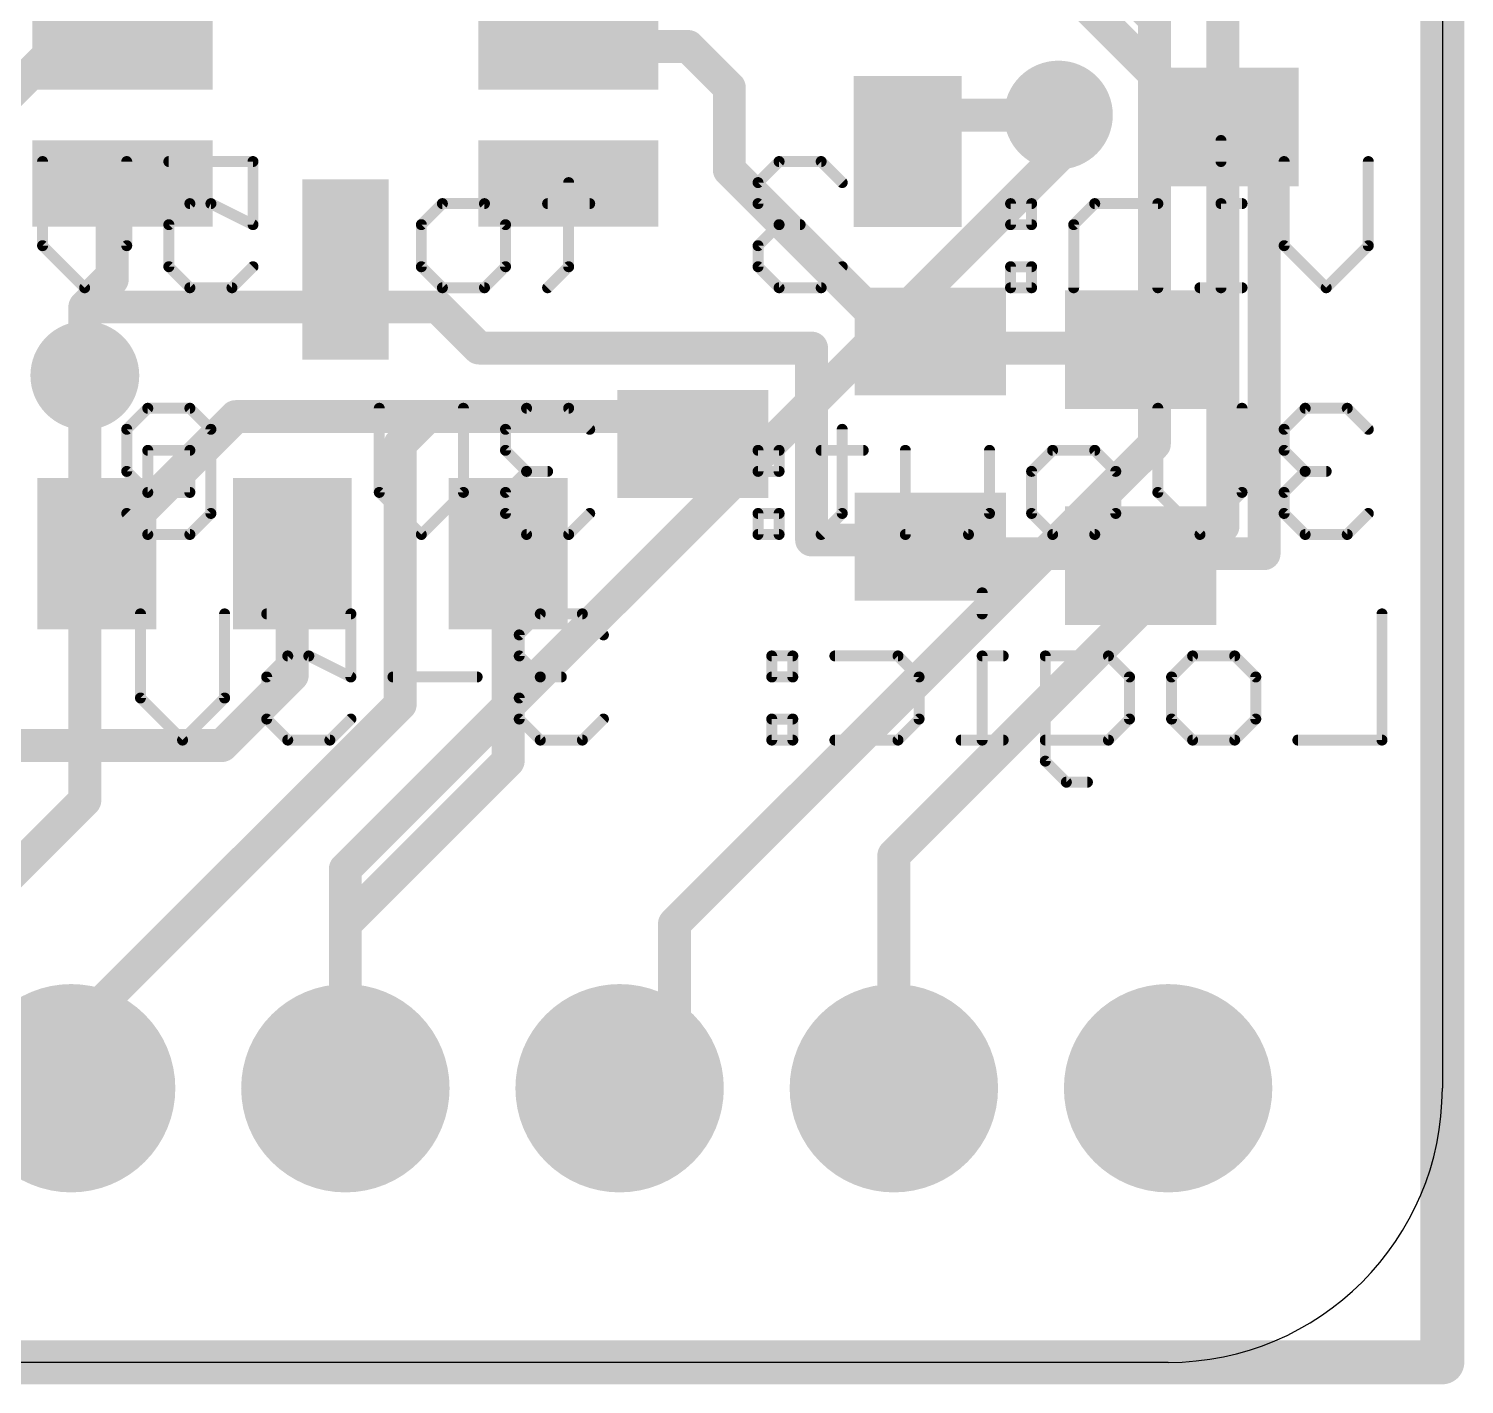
# Model space of a CAD drawing. Extents: x -0.2 to 20.5, y -0.2 to 20.5.
# Drawn here: x 7.23 to 20.52, y -0.2 to 12.36 of the extents above; entities that cross this region are included whole.
import ezdxf

# ---------------------------------------------------------------- set-up
doc = ezdxf.new("R2010")
doc.units = 0
for name, color, linetype in [('1', 12, 'CONTINUOUS'), ('16', 132, 'CONTINUOUS'), ('17', 110, 'CONTINUOUS'), ('18', 110, 'CONTINUOUS'), ('20', 53, 'CONTINUOUS'), ('22', 6, 'CONTINUOUS')]:
    doc.layers.add(name, color=color, linetype=linetype)

# ---------------------------------------------------------------- blocks, each defined once
blk = doc.blocks.new('ROUNDP')
at = {"const_width": 0.5}
blk.add_lwpolyline([(0, -0.25, 1), (0, 0.25, 1), (0, -0.25)], format="xyb", dxfattribs=at)
blk = doc.blocks.new('RECT')
blk.add_solid([(-0.5, -0.5), (0.5, -0.5), (-0.5, 0.5), (0.5, 0.5)])
blk = doc.blocks.new('ROUNDV')
at = {"const_width": 0.5}
blk.add_lwpolyline([(0, -0.25, 1), (0, 0.25, 1), (0, -0.25)], format="xyb", dxfattribs=at)

msp = doc.modelspace()

# ---------------------------------------------------------------- linework, layer by layer
at = {"layer": '1', "const_width": 0.3048}
for points in [[(18.034, 11.557), (16.317, 13.274)], [(6.858, 11.557), (7.493, 12.192)], [(7.493, 12.192), (8.095, 12.192)], [(8.095, 12.192), (8.382, 12.192)], [(12.225, 12.192), (13.335, 12.192)], [(13.335, 12.192), (13.716, 11.811)], [(13.716, 11.811), (13.716, 11.049)], [(16.764, 11.557), (15.283, 11.557)], [(15.283, 11.557), (15.283, 11.092)], [(18.288, 11.557), (18.034, 11.557)], [(18.288, 11.446), (18.288, 11.557)], [(18.288, 11.43), (18.288, 11.446)], [(18.669, 11.43), (18.288, 11.43)], [(18.669, 7.493), (18.669, 11.43)], [(15.283, 11.092), (15.367, 11.176)], [(15.367, 11.176), (15.367, 11.219)], [(13.716, 11.049), (15.367, 9.398)], [(8.001, 10.922), (8.095, 10.922)], [(8.001, 10.033), (8.001, 10.922)], [(10.16, 10.127), (10.16, 10.16)], [(10.16, 9.906), (10.16, 10.127)], [(10.16, 10.127), (10.16, 9.779)], [(7.747, 9.779), (8.001, 10.033)], [(10.033, 9.779), (10.16, 9.906)], [(7.747, 9.779), (10.033, 9.779)], [(7.747, 9.144), (7.747, 9.779)], [(10.16, 9.779), (11.016, 9.779)], [(11.016, 9.779), (11.397, 9.398)], [(15.494, 9.398), (15.451, 9.441)], [(15.517, 9.398), (15.578, 9.459)], [(15.578, 9.459), (15.621, 9.416)], [(11.397, 9.398), (14.478, 9.398)], [(14.478, 9.398), (14.478, 7.62)], [(15.367, 9.398), (15.517, 9.398)], [(15.494, 9.398), (15.621, 9.271)], [(15.621, 9.398), (15.494, 9.398)], [(15.621, 9.416), (15.621, 9.398)], [(15.621, 9.271), (15.748, 9.398)], [(15.748, 9.398), (17.526, 9.398)], [(17.526, 9.398), (17.526, 9.382)], [(9.144, 8.763), (7.858, 7.477)], [(10.922, 8.763), (9.144, 8.763)], [(10.668, 8.509), (10.922, 8.763)], [(10.922, 8.763), (12.954, 8.763)], [(12.954, 8.763), (12.997, 8.763)], [(12.954, 8.763), (13.124, 8.763)], [(13.124, 8.763), (13.378, 8.509)], [(10.668, 6.096), (10.668, 8.509)], [(14.478, 7.62), (15.578, 7.62)], [(15.578, 7.62), (15.621, 7.62)], [(15.578, 7.62), (15.578, 7.559)], [(7.858, 7.477), (7.858, 7.493)], [(9.668, 6.366), (9.668, 7.493)], [(11.668, 5.572), (11.668, 7.493)], [(15.578, 7.559), (15.578, 7.493)], [(15.621, 7.493), (15.578, 7.45)], [(15.578, 7.493), (15.621, 7.493)], [(15.621, 7.493), (15.621, 7.475)], [(15.621, 7.493), (17.526, 7.493)], [(17.526, 7.493), (17.526, 7.382)], [(17.526, 7.493), (17.78, 7.493)], [(17.78, 7.493), (17.796, 7.509)], [(17.78, 7.493), (17.891, 7.493)], [(17.78, 7.493), (18.669, 7.493)], [(9.017, 5.715), (9.668, 6.366)], [(7.62, 3.048), (10.668, 6.096)], [(5.842, 5.715), (9.017, 5.715)], [(10.16, 4.064), (11.668, 5.572)], [(10.16, 2.54), (10.16, 4.064)], [(7.62, 2.54), (7.62, 3.048)], [(7.62, 2.413), (7.62, 2.54)]]:
    msp.add_lwpolyline(points, dxfattribs=at)
at = {"layer": '1', "const_width": 0.1524}
for points in [[(7.493, 12.2682, 1), (7.493, 12.1158)], [(7.5469, 12.1381, 1), (7.4391, 12.2459)], [(8.095, 12.2682, 1), (8.095, 12.1158)], [(8.095, 12.1158, 1), (8.095, 12.2682)], [(8.382, 12.1158, 1), (8.382, 12.2682)], [(12.225, 12.2682, 1), (12.225, 12.1158)], [(13.3889, 12.2459, 1), (13.2811, 12.1381)], [(13.335, 12.1158, 1), (13.335, 12.2682)], [(13.7922, 11.811, 1), (13.6398, 11.811)], [(13.6621, 11.7571, 1), (13.7699, 11.8649)], [(15.283, 11.6332, 1), (15.283, 11.4808)], [(15.3592, 11.557, 1), (15.2068, 11.557)], [(16.764, 11.4808, 1), (16.764, 11.6332)], [(18.034, 11.6332, 1), (18.034, 11.4808)], [(18.3642, 11.557, 1), (18.2118, 11.557)], [(18.288, 11.4808, 1), (18.288, 11.6332)], [(17.9801, 11.5031, 1), (18.0879, 11.6109)], [(18.3642, 11.446, 1), (18.2118, 11.446)], [(18.288, 11.5062, 1), (18.288, 11.3538)], [(18.7452, 11.43, 1), (18.5928, 11.43)], [(18.669, 11.3538, 1), (18.669, 11.5062)], [(18.2118, 11.446, 1), (18.3642, 11.446)], [(18.2118, 11.43, 1), (18.3642, 11.43)], [(15.4432, 11.219, 1), (15.2908, 11.219)], [(15.4209, 11.1221, 1), (15.3131, 11.2299)], [(13.7699, 11.1029, 1), (13.6621, 10.9951)], [(15.2291, 11.1459, 1), (15.3369, 11.0381)], [(15.2908, 11.176, 1), (15.4432, 11.176)], [(8.001, 10.9982, 1), (8.001, 10.8458)], [(8.0772, 10.922, 1), (7.9248, 10.922)], [(8.095, 10.8458, 1), (8.095, 10.9982)], [(13.6398, 11.049, 1), (13.7922, 11.049)], [(15.2068, 11.092, 1), (15.3592, 11.092)], [(10.2362, 10.16, 1), (10.0838, 10.16)], [(10.2362, 10.127, 1), (10.0838, 10.127)], [(10.2362, 10.127, 1), (10.0838, 10.127)], [(7.9248, 10.033, 1), (8.0772, 10.033)], [(8.0549, 9.9791, 1), (7.9471, 10.0869)], [(10.0838, 10.127, 1), (10.2362, 10.127)], [(10.0838, 9.906, 1), (10.2362, 9.906)], [(10.2139, 9.8521, 1), (10.1061, 9.9599)], [(7.747, 9.8552, 1), (7.747, 9.7028)], [(7.8232, 9.779, 1), (7.6708, 9.779)], [(7.6931, 9.8329, 1), (7.8009, 9.7251)], [(9.9791, 9.8329, 1), (10.0869, 9.7251)], [(10.033, 9.7028, 1), (10.033, 9.8552)], [(10.16, 9.8552, 1), (10.16, 9.7028)], [(10.0838, 9.779, 1), (10.2362, 9.779)], [(11.0699, 9.8329, 1), (10.9621, 9.7251)], [(11.016, 9.7028, 1), (11.016, 9.8552)], [(15.5049, 9.4949, 1), (15.3971, 9.3871)], [(15.6319, 9.5129, 1), (15.5241, 9.4051)], [(15.6319, 9.4051, 1), (15.5241, 9.5129)], [(11.397, 9.4742, 1), (11.397, 9.3218)], [(11.3431, 9.3441, 1), (11.4509, 9.4519)], [(14.5542, 9.398, 1), (14.4018, 9.398)], [(14.478, 9.3218, 1), (14.478, 9.4742)], [(15.367, 9.4742, 1), (15.367, 9.3218)], [(15.3131, 9.3441, 1), (15.4209, 9.4519)], [(15.5479, 9.4519, 1), (15.4401, 9.3441)], [(15.494, 9.4742, 1), (15.494, 9.3218)], [(15.4401, 9.3441, 1), (15.5479, 9.4519)], [(15.4631, 9.4519, 1), (15.5709, 9.3441)], [(15.517, 9.3218, 1), (15.517, 9.4742)], [(15.6972, 9.416, 1), (15.5448, 9.416)], [(15.5448, 9.398, 1), (15.6972, 9.398)], [(15.5671, 9.3621, 1), (15.6749, 9.4699)], [(15.621, 9.3218, 1), (15.621, 9.4742)], [(15.748, 9.4742, 1), (15.748, 9.3218)], [(15.8019, 9.3441, 1), (15.6941, 9.4519)], [(17.6022, 9.398, 1), (17.4498, 9.398)], [(17.4498, 9.382, 1), (17.6022, 9.382)], [(17.526, 9.3218, 1), (17.526, 9.4742)], [(15.5671, 9.3249, 1), (15.6749, 9.2171)], [(15.5671, 9.2171, 1), (15.6749, 9.3249)], [(7.6708, 9.144, 1), (7.8232, 9.144)], [(9.144, 8.8392, 1), (9.144, 8.6868)], [(9.1979, 8.7091, 1), (9.0901, 8.8169)], [(10.922, 8.8392, 1), (10.922, 8.6868)], [(10.9759, 8.7091, 1), (10.8681, 8.8169)], [(10.922, 8.6868, 1), (10.922, 8.8392)], [(12.954, 8.8392, 1), (12.954, 8.6868)], [(12.954, 8.8392, 1), (12.954, 8.6868)], [(12.954, 8.6868, 1), (12.954, 8.8392)], [(12.997, 8.6868, 1), (12.997, 8.8392)], [(13.1779, 8.8169, 1), (13.0701, 8.7091)], [(13.124, 8.6868, 1), (13.124, 8.8392)], [(10.7442, 8.509, 1), (10.5918, 8.509)], [(10.6141, 8.5629, 1), (10.7219, 8.4551)], [(13.3241, 8.4551, 1), (13.4319, 8.5629)], [(14.478, 7.6962, 1), (14.478, 7.5438)], [(15.578, 7.6962, 1), (15.578, 7.5438)], [(15.6542, 7.62, 1), (15.5018, 7.62)], [(15.578, 7.5438, 1), (15.578, 7.6962)], [(15.621, 7.5438, 1), (15.621, 7.6962)], [(7.9342, 7.493, 1), (7.7818, 7.493)], [(7.8041, 7.5309, 1), (7.9119, 7.4231)], [(9.7442, 7.493, 1), (9.5918, 7.493)], [(11.7442, 7.493, 1), (11.5918, 7.493)], [(14.4018, 7.62, 1), (14.5542, 7.62)], [(15.6542, 7.559, 1), (15.5018, 7.559)], [(15.578, 7.5692, 1), (15.578, 7.4168)], [(15.5018, 7.559, 1), (15.6542, 7.559)], [(15.5241, 7.5039, 1), (15.6319, 7.3961)], [(15.6972, 7.493, 1), (15.5448, 7.493)], [(15.621, 7.5692, 1), (15.621, 7.4168)], [(15.6749, 7.4391, 1), (15.5671, 7.5469)], [(15.621, 7.4168, 1), (15.621, 7.5692)], [(17.6022, 7.493, 1), (17.4498, 7.493)], [(17.526, 7.5692, 1), (17.526, 7.4168)], [(17.526, 7.4168, 1), (17.526, 7.5692)], [(17.78, 7.5692, 1), (17.78, 7.4168)], [(17.78, 7.5692, 1), (17.78, 7.4168)], [(17.7261, 7.5469, 1), (17.8339, 7.4391)], [(17.8499, 7.4551, 1), (17.7421, 7.5629)], [(17.78, 7.4168, 1), (17.78, 7.5692)], [(17.891, 7.4168, 1), (17.891, 7.5692)], [(18.669, 7.4168, 1), (18.669, 7.5692)], [(7.7818, 7.477, 1), (7.9342, 7.477)], [(15.5018, 7.493, 1), (15.6542, 7.493)], [(15.5448, 7.475, 1), (15.6972, 7.475)], [(17.4498, 7.382, 1), (17.6022, 7.382)], [(18.5928, 7.493, 1), (18.7452, 7.493)], [(9.7219, 6.3121, 1), (9.6141, 6.4199)], [(9.5918, 6.366, 1), (9.7442, 6.366)], [(10.5918, 6.096, 1), (10.7442, 6.096)], [(10.7219, 6.0421, 1), (10.6141, 6.1499)], [(9.017, 5.6388, 1), (9.017, 5.7912)], [(8.9631, 5.7689, 1), (9.0709, 5.6611)], [(11.7219, 5.5181, 1), (11.6141, 5.6259)], [(11.5918, 5.572, 1), (11.7442, 5.572)], [(10.2362, 4.064, 1), (10.0838, 4.064)], [(10.1061, 4.1179, 1), (10.2139, 4.0101)], [(7.6962, 3.048, 1), (7.5438, 3.048)], [(7.5661, 3.1019, 1), (7.6739, 2.9941)], [(7.6962, 2.54, 1), (7.5438, 2.54)], [(7.5438, 2.54, 1), (7.6962, 2.54)], [(10.0838, 2.54, 1), (10.2362, 2.54)], [(7.5438, 2.413, 1), (7.6962, 2.413)]]:
    msp.add_lwpolyline(points, format="xyb", dxfattribs=at)
at = {"layer": '16'}
for points, const_width in [([(20.32, 20.32), (20.32, 0)], 0.4064), ([(17.653, 12.446), (14.478, 15.621)], 0.3048), ([(18.288, 12.7), (18.288, 7.747)], 0.3048), ([(17.653, 8.509), (17.653, 12.446)], 0.3048), ([(16.764, 11.176), (16.764, 11.557)], 0.3048), ([(10.16, 4.572), (16.764, 11.176)], 0.3048), ([(7.747, 5.207), (7.747, 9.144)], 0.3048), ([(13.208, 4.064), (17.653, 8.509)], 0.3048), ([(18.288, 7.747), (15.24, 4.699)], 0.3048), ([(5.08, 2.54), (7.747, 5.207)], 0.3048), ([(15.24, 4.699), (15.24, 2.54)], 0.3048), ([(10.16, 2.54), (10.16, 4.572)], 0.3048), ([(13.208, 3.175), (13.208, 4.064)], 0.3048), ([(12.573, 2.54), (13.208, 3.175)], 0.3048), ([(12.573, 2.54), (12.7, 2.54)], 0.3048), ([(20.32, 0), (0, 0)], 0.4064)]:
    msp.add_lwpolyline(points, dxfattribs=dict(at, const_width=const_width))
for points, const_width in [([(17.5991, 12.3921, 1), (17.7069, 12.4999)], 0.1524), ([(16.8402, 11.557, 1), (16.6878, 11.557)], 0.1524), ([(16.8179, 11.1221, 1), (16.7101, 11.2299)], 0.1524), ([(16.6878, 11.176, 1), (16.8402, 11.176)], 0.1524), ([(7.8232, 9.144, 1), (7.6708, 9.144)], 0.1524), ([(17.7069, 8.4551, 1), (17.5991, 8.5629)], 0.1524), ([(17.5768, 8.509, 1), (17.7292, 8.509)], 0.1524), ([(18.3419, 7.6931, 1), (18.2341, 7.8009)], 0.1524), ([(18.2118, 7.747, 1), (18.3642, 7.747)], 0.1524), ([(7.8009, 5.1531, 1), (7.6931, 5.2609)], 0.1524), ([(7.6708, 5.207, 1), (7.8232, 5.207)], 0.1524), ([(15.3162, 4.699, 1), (15.1638, 4.699)], 0.1524), ([(15.1861, 4.7529, 1), (15.2939, 4.6451)], 0.1524), ([(10.2362, 4.572, 1), (10.0838, 4.572)], 0.1524), ([(10.1061, 4.6259, 1), (10.2139, 4.5181)], 0.1524), ([(13.2842, 4.064, 1), (13.1318, 4.064)], 0.1524), ([(13.1541, 4.1179, 1), (13.2619, 4.0101)], 0.1524), ([(13.2619, 3.1211, 1), (13.1541, 3.2289)], 0.1524), ([(13.1318, 3.175, 1), (13.2842, 3.175)], 0.1524), ([(12.573, 2.6162, 1), (12.573, 2.4638)], 0.1524), ([(12.5191, 2.5939, 1), (12.6269, 2.4861)], 0.1524), ([(12.7, 2.4638, 1), (12.7, 2.6162)], 0.1524), ([(10.0838, 2.54, 1), (10.2362, 2.54)], 0.1524), ([(15.1638, 2.54, 1), (15.3162, 2.54)], 0.1524), ([(20.32, -0.1016, 1), (20.32, 0.1016)], 0.2032), ([(20.2184, 0, 1), (20.4216, 0)], 0.2032)]:
    msp.add_lwpolyline(points, format="xyb", dxfattribs=dict(at, const_width=const_width))
at = {"layer": '20'}
for p, q in [((20.32, 17.78), (20.32, 2.54)), ((17.78, 0), (2.54, 0))]:
    msp.add_line(p, q, dxfattribs=at)
msp.add_arc((17.78, 2.54), 2.54, 270, 0, dxfattribs=at)
at = {"layer": '22', "const_width": 0.1016}
for points in [[(18.2699, 11.3211), (18.2699, 11.1262)], [(7.3555, 10.3466), (7.3555, 11.1262)], [(8.1351, 11.1262), (8.1351, 10.3466)], [(8.5249, 11.1262), (9.3045, 11.1262)], [(9.3045, 11.1262), (9.3045, 10.5415)], [(14.177, 11.1262), (13.9821, 10.9313)], [(14.5668, 11.1262), (14.177, 11.1262)], [(14.7617, 10.9313), (14.5668, 11.1262)], [(18.8546, 10.3466), (18.8546, 11.1262)], [(19.6342, 11.1262), (19.6342, 10.3466)], [(12.228, 10.9313), (12.228, 10.1517)], [(13.9821, 10.9313), (13.9821, 10.7364)], [(8.7198, 10.7364), (8.5249, 10.5415)], [(8.9147, 10.7364), (8.7198, 10.7364)], [(9.3045, 10.5415), (8.9147, 10.7364)], [(10.8637, 10.5415), (11.0586, 10.7364)], [(11.0586, 10.7364), (11.4484, 10.7364)], [(11.4484, 10.7364), (11.6433, 10.5415)], [(12.4229, 10.7364), (12.0331, 10.7364)], [(13.9821, 10.7364), (14.177, 10.5415)], [(16.5158, 10.7364), (16.3209, 10.7364)], [(16.3209, 10.7364), (16.3209, 10.5415)], [(16.5158, 10.5415), (16.5158, 10.7364)], [(17.1005, 10.7364), (16.9056, 10.5415)], [(17.6852, 10.7364), (17.1005, 10.7364)], [(17.6852, 9.9568), (17.6852, 10.7364)], [(18.4648, 10.7364), (18.2699, 10.7364)], [(18.2699, 10.7364), (18.2699, 9.9568)], [(8.5249, 10.5415), (8.5249, 10.1517)], [(10.8637, 10.1517), (10.8637, 10.5415)], [(11.6433, 10.5415), (11.6433, 10.1517)], [(14.177, 10.5415), (13.9821, 10.3466)], [(14.177, 10.5415), (14.3719, 10.5415)], [(16.3209, 10.5415), (16.5158, 10.5415)], [(16.9056, 10.5415), (16.9056, 9.9568)], [(7.7453, 9.9568), (7.3555, 10.3466)], [(8.1351, 10.3466), (7.7453, 9.9568)], [(13.9821, 10.3466), (13.9821, 10.1517)], [(19.2444, 9.9568), (18.8546, 10.3466)], [(19.6342, 10.3466), (19.2444, 9.9568)], [(8.5249, 10.1517), (8.7198, 9.9568)], [(9.1096, 9.9568), (9.3045, 10.1517)], [(11.0586, 9.9568), (10.8637, 10.1517)], [(11.6433, 10.1517), (11.4484, 9.9568)], [(12.228, 10.1517), (12.0331, 9.9568)], [(13.9821, 10.1517), (14.177, 9.9568)], [(14.5668, 9.9568), (14.7617, 10.1517)], [(16.5158, 10.1517), (16.3209, 10.1517)], [(16.3209, 10.1517), (16.3209, 9.9568)], [(16.5158, 9.9568), (16.5158, 10.1517)], [(8.7198, 9.9568), (9.1096, 9.9568)], [(11.4484, 9.9568), (11.0586, 9.9568)], [(14.177, 9.9568), (14.5668, 9.9568)], [(16.3209, 9.9568), (16.5158, 9.9568)], [(18.4648, 9.9568), (18.075, 9.9568)], [(8.33, 8.8402), (8.1351, 8.6453)], [(8.7198, 8.8402), (8.33, 8.8402)], [(8.9147, 8.6453), (8.7198, 8.8402)], [(10.4739, 8.0606), (10.4739, 8.8402)], [(11.2535, 8.8402), (11.2535, 8.0606)], [(11.8382, 8.8402), (11.6433, 8.6453)], [(12.228, 8.8402), (11.8382, 8.8402)], [(12.4229, 8.6453), (12.228, 8.8402)], [(17.6852, 8.0606), (17.6852, 8.8402)], [(18.4648, 8.8402), (18.4648, 8.0606)], [(19.0495, 8.8402), (18.8546, 8.6453)], [(19.4393, 8.8402), (19.0495, 8.8402)], [(19.6342, 8.6453), (19.4393, 8.8402)], [(8.1351, 8.6453), (8.1351, 8.2555)], [(8.9147, 7.8657), (8.9147, 8.6453)], [(11.6433, 8.6453), (11.6433, 8.4504)], [(14.7617, 8.6453), (14.7617, 7.8657)], [(18.8546, 8.6453), (18.8546, 8.4504)], [(8.7198, 8.4504), (8.33, 8.4504)], [(8.33, 8.4504), (8.33, 8.0606)], [(8.7198, 8.0606), (8.7198, 8.4504)], [(11.6433, 8.4504), (11.8382, 8.2555)], [(14.177, 8.4504), (13.9821, 8.4504)], [(13.9821, 8.4504), (13.9821, 8.2555)], [(14.177, 8.2555), (14.177, 8.4504)], [(14.9566, 8.4504), (14.5668, 8.4504)], [(15.3464, 7.6708), (15.3464, 8.4504)], [(16.126, 8.4504), (16.126, 7.8657)], [(16.5158, 8.2555), (16.7107, 8.4504)], [(16.7107, 8.4504), (17.1005, 8.4504)], [(17.1005, 8.4504), (17.2954, 8.2555)], [(18.8546, 8.4504), (19.0495, 8.2555)], [(8.1351, 8.2555), (8.33, 8.0606)], [(11.8382, 8.2555), (11.6433, 8.0606)], [(11.8382, 8.2555), (12.0331, 8.2555)], [(13.9821, 8.2555), (14.177, 8.2555)], [(16.5158, 7.8657), (16.5158, 8.2555)], [(17.2954, 8.2555), (17.2954, 7.8657)], [(19.0495, 8.2555), (18.8546, 8.0606)], [(19.0495, 8.2555), (19.2444, 8.2555)], [(8.33, 8.0606), (8.7198, 8.0606)], [(10.8637, 7.6708), (10.4739, 8.0606)], [(11.2535, 8.0606), (10.8637, 7.6708)], [(11.6433, 8.0606), (11.6433, 7.8657)], [(18.075, 7.6708), (17.6852, 8.0606)], [(18.4648, 8.0606), (18.075, 7.6708)], [(18.8546, 8.0606), (18.8546, 7.8657)], [(8.1351, 7.8657), (8.33, 7.6708)], [(8.7198, 7.6708), (8.9147, 7.8657)], [(11.6433, 7.8657), (11.8382, 7.6708)], [(12.228, 7.6708), (12.4229, 7.8657)], [(14.177, 7.8657), (13.9821, 7.8657)], [(13.9821, 7.8657), (13.9821, 7.6708)], [(14.177, 7.6708), (14.177, 7.8657)], [(14.7617, 7.8657), (14.5668, 7.6708)], [(16.126, 7.8657), (15.9311, 7.6708)], [(16.7107, 7.6708), (16.5158, 7.8657)], [(17.2954, 7.8657), (17.1005, 7.6708)], [(18.8546, 7.8657), (19.0495, 7.6708)], [(19.4393, 7.6708), (19.6342, 7.8657)], [(8.33, 7.6708), (8.7198, 7.6708)], [(11.8382, 7.6708), (12.228, 7.6708)], [(13.9821, 7.6708), (14.177, 7.6708)], [(15.9311, 7.6708), (15.3464, 7.6708)], [(17.1005, 7.6708), (16.7107, 7.6708)], [(19.0495, 7.6708), (19.4393, 7.6708)], [(16.0581, 7.1301), (16.0581, 6.9352)], [(8.2621, 6.1556), (8.2621, 6.9352)], [(9.0417, 6.9352), (9.0417, 6.1556)], [(9.4315, 6.9352), (10.2111, 6.9352)], [(10.2111, 6.9352), (10.2111, 6.3505)], [(11.9652, 6.9352), (11.7703, 6.7403)], [(12.355, 6.9352), (11.9652, 6.9352)], [(12.5499, 6.7403), (12.355, 6.9352)], [(19.7612, 6.9352), (19.7612, 5.7658)], [(11.7703, 6.7403), (11.7703, 6.5454)], [(9.6264, 6.5454), (9.4315, 6.3505)], [(9.8213, 6.5454), (9.6264, 6.5454)], [(10.2111, 6.3505), (9.8213, 6.5454)], [(11.7703, 6.5454), (11.9652, 6.3505)], [(14.304, 6.5454), (14.1091, 6.5454)], [(14.1091, 6.5454), (14.1091, 6.3505)], [(14.304, 6.3505), (14.304, 6.5454)], [(14.6938, 6.5454), (15.2785, 6.5454)], [(15.2785, 6.5454), (15.4734, 6.3505)], [(16.253, 6.5454), (16.0581, 6.5454)], [(16.0581, 6.5454), (16.0581, 5.7658)], [(16.6428, 5.5709), (16.6428, 6.5454)], [(16.6428, 6.5454), (17.2275, 6.5454)], [(17.2275, 6.5454), (17.4224, 6.3505)], [(17.8122, 6.3505), (18.0071, 6.5454)], [(18.0071, 6.5454), (18.3969, 6.5454)], [(18.3969, 6.5454), (18.5918, 6.3505)], [(9.4315, 6.3505), (9.4315, 5.9607)], [(11.3805, 6.3505), (10.6009, 6.3505)], [(11.9652, 6.3505), (11.7703, 6.1556)], [(11.9652, 6.3505), (12.1601, 6.3505)], [(14.1091, 6.3505), (14.304, 6.3505)], [(15.4734, 6.3505), (15.4734, 5.9607)], [(17.4224, 6.3505), (17.4224, 5.9607)], [(17.8122, 5.9607), (17.8122, 6.3505)], [(18.5918, 6.3505), (18.5918, 5.9607)], [(8.6519, 5.7658), (8.2621, 6.1556)], [(9.0417, 6.1556), (8.6519, 5.7658)], [(11.7703, 6.1556), (11.7703, 5.9607)], [(9.4315, 5.9607), (9.6264, 5.7658)], [(10.0162, 5.7658), (10.2111, 5.9607)], [(11.7703, 5.9607), (11.9652, 5.7658)], [(12.355, 5.7658), (12.5499, 5.9607)], [(14.304, 5.9607), (14.1091, 5.9607)], [(14.1091, 5.9607), (14.1091, 5.7658)], [(14.304, 5.7658), (14.304, 5.9607)], [(15.4734, 5.9607), (15.2785, 5.7658)], [(17.4224, 5.9607), (17.2275, 5.7658)], [(18.0071, 5.7658), (17.8122, 5.9607)], [(18.5918, 5.9607), (18.3969, 5.7658)], [(9.6264, 5.7658), (10.0162, 5.7658)], [(11.9652, 5.7658), (12.355, 5.7658)], [(14.1091, 5.7658), (14.304, 5.7658)], [(15.2785, 5.7658), (14.6938, 5.7658)], [(16.253, 5.7658), (15.8632, 5.7658)], [(17.2275, 5.7658), (16.6428, 5.7658)], [(18.3969, 5.7658), (18.0071, 5.7658)], [(19.7612, 5.7658), (18.9816, 5.7658)], [(16.8377, 5.376), (16.6428, 5.5709)], [(17.0326, 5.376), (16.8377, 5.376)]]:
    msp.add_lwpolyline(points, dxfattribs=at)
at = {"layer": '22', "const_width": 0.0508}
for points in [[(18.2953, 11.3211, 1), (18.2445, 11.3211)], [(7.3809, 11.1262, 1), (7.3301, 11.1262)], [(8.1605, 11.1262, 1), (8.1097, 11.1262)], [(8.5249, 11.1516, 1), (8.5249, 11.1008)], [(9.3299, 11.1262, 1), (9.2791, 11.1262)], [(9.3045, 11.1008, 1), (9.3045, 11.1516)], [(14.177, 11.1516, 1), (14.177, 11.1008)], [(14.195, 11.1082, 1), (14.1591, 11.1442)], [(14.5848, 11.1442, 1), (14.5489, 11.1082)], [(14.5668, 11.1008, 1), (14.5668, 11.1516)], [(18.88, 11.1262, 1), (18.8292, 11.1262)], [(19.6596, 11.1262, 1), (19.6088, 11.1262)], [(18.2445, 11.1262, 1), (18.2953, 11.1262)], [(12.2534, 10.9313, 1), (12.2026, 10.9313)], [(14.0075, 10.9313, 1), (13.9567, 10.9313)], [(13.9642, 10.9493, 1), (14.0001, 10.9133)], [(14.7438, 10.9133, 1), (14.7797, 10.9493)], [(8.7198, 10.7618, 1), (8.7198, 10.711)], [(8.7378, 10.7184, 1), (8.7019, 10.7544)], [(8.9261, 10.7591, 1), (8.9034, 10.7137)], [(8.9147, 10.711, 1), (8.9147, 10.7618)], [(11.0586, 10.7618, 1), (11.0586, 10.711)], [(11.0766, 10.7184, 1), (11.0407, 10.7544)], [(11.4664, 10.7544, 1), (11.4305, 10.7184)], [(11.4484, 10.711, 1), (11.4484, 10.7618)], [(12.0331, 10.7618, 1), (12.0331, 10.711)], [(12.4229, 10.711, 1), (12.4229, 10.7618)], [(14.0001, 10.7544, 1), (13.9642, 10.7184)], [(16.3209, 10.7618, 1), (16.3209, 10.711)], [(16.3463, 10.7364, 1), (16.2955, 10.7364)], [(16.5412, 10.7364, 1), (16.4904, 10.7364)], [(16.5158, 10.711, 1), (16.5158, 10.7618)], [(17.1005, 10.7618, 1), (17.1005, 10.711)], [(17.1185, 10.7184, 1), (17.0825, 10.7544)], [(17.7106, 10.7364, 1), (17.6598, 10.7364)], [(17.6852, 10.711, 1), (17.6852, 10.7618)], [(18.2699, 10.7618, 1), (18.2699, 10.711)], [(18.2953, 10.7364, 1), (18.2445, 10.7364)], [(18.4648, 10.711, 1), (18.4648, 10.7618)], [(13.9567, 10.7364, 1), (14.0075, 10.7364)], [(8.5503, 10.5415, 1), (8.4995, 10.5415)], [(8.507, 10.5595, 1), (8.5429, 10.5235)], [(9.2791, 10.5415, 1), (9.3299, 10.5415)], [(9.2932, 10.5188, 1), (9.3159, 10.5642)], [(10.8891, 10.5415, 1), (10.8383, 10.5415)], [(10.8458, 10.5595, 1), (10.8817, 10.5235)], [(11.6687, 10.5415, 1), (11.6179, 10.5415)], [(11.6254, 10.5235, 1), (11.6613, 10.5595)], [(14.177, 10.5669, 1), (14.177, 10.5161)], [(14.195, 10.5235, 1), (14.1591, 10.5595)], [(14.1591, 10.5235, 1), (14.195, 10.5595)], [(14.3719, 10.5161, 1), (14.3719, 10.5669)], [(16.3209, 10.5669, 1), (16.3209, 10.5161)], [(16.2955, 10.5415, 1), (16.3463, 10.5415)], [(16.4904, 10.5415, 1), (16.5412, 10.5415)], [(16.5158, 10.5161, 1), (16.5158, 10.5669)], [(16.8876, 10.5595, 1), (16.9236, 10.5235)], [(16.931, 10.5415, 1), (16.8802, 10.5415)], [(7.3735, 10.3646, 1), (7.3376, 10.3286)], [(7.3301, 10.3466, 1), (7.3809, 10.3466)], [(8.1097, 10.3466, 1), (8.1605, 10.3466)], [(8.1531, 10.3286, 1), (8.1172, 10.3646)], [(14.0075, 10.3466, 1), (13.9567, 10.3466)], [(13.9642, 10.3646, 1), (14.0001, 10.3286)], [(18.8726, 10.3646, 1), (18.8366, 10.3286)], [(18.8292, 10.3466, 1), (18.88, 10.3466)], [(19.6088, 10.3466, 1), (19.6596, 10.3466)], [(19.6522, 10.3286, 1), (19.6162, 10.3646)], [(8.5429, 10.1697, 1), (8.507, 10.1337)], [(8.4995, 10.1517, 1), (8.5503, 10.1517)], [(9.3225, 10.1337, 1), (9.2866, 10.1697)], [(10.8817, 10.1697, 1), (10.8458, 10.1337)], [(10.8383, 10.1517, 1), (10.8891, 10.1517)], [(11.6179, 10.1517, 1), (11.6687, 10.1517)], [(11.6613, 10.1337, 1), (11.6254, 10.1697)], [(12.2026, 10.1517, 1), (12.2534, 10.1517)], [(12.246, 10.1337, 1), (12.2101, 10.1697)], [(14.0001, 10.1697, 1), (13.9642, 10.1337)], [(13.9567, 10.1517, 1), (14.0075, 10.1517)], [(14.7797, 10.1337, 1), (14.7438, 10.1697)], [(16.3209, 10.1771, 1), (16.3209, 10.1263)], [(16.3463, 10.1517, 1), (16.2955, 10.1517)], [(16.5412, 10.1517, 1), (16.4904, 10.1517)], [(16.5158, 10.1263, 1), (16.5158, 10.1771)], [(7.7274, 9.9748, 1), (7.7633, 9.9388)], [(7.7274, 9.9388, 1), (7.7633, 9.9748)], [(8.7198, 9.9822, 1), (8.7198, 9.9314)], [(8.7019, 9.9388, 1), (8.7378, 9.9748)], [(9.0917, 9.9748, 1), (9.1276, 9.9388)], [(9.1096, 9.9314, 1), (9.1096, 9.9822)], [(11.0586, 9.9822, 1), (11.0586, 9.9314)], [(11.0407, 9.9388, 1), (11.0766, 9.9748)], [(11.4305, 9.9748, 1), (11.4664, 9.9388)], [(11.4484, 9.9314, 1), (11.4484, 9.9822)], [(12.0152, 9.9748, 1), (12.0511, 9.9388)], [(14.177, 9.9822, 1), (14.177, 9.9314)], [(14.1591, 9.9388, 1), (14.195, 9.9748)], [(14.5489, 9.9748, 1), (14.5848, 9.9388)], [(14.5668, 9.9314, 1), (14.5668, 9.9822)], [(16.3209, 9.9822, 1), (16.3209, 9.9314)], [(16.2955, 9.9568, 1), (16.3463, 9.9568)], [(16.4904, 9.9568, 1), (16.5412, 9.9568)], [(16.5158, 9.9314, 1), (16.5158, 9.9822)], [(16.8802, 9.9568, 1), (16.931, 9.9568)], [(17.6598, 9.9568, 1), (17.7106, 9.9568)], [(18.075, 9.9822, 1), (18.075, 9.9314)], [(18.2445, 9.9568, 1), (18.2953, 9.9568)], [(18.4648, 9.9314, 1), (18.4648, 9.9822)], [(19.2264, 9.9748, 1), (19.2624, 9.9388)], [(19.2264, 9.9388, 1), (19.2624, 9.9748)], [(8.33, 8.8656, 1), (8.33, 8.8148)], [(8.348, 8.8222, 1), (8.3121, 8.8582)], [(8.7378, 8.8582, 1), (8.7019, 8.8222)], [(8.7198, 8.8148, 1), (8.7198, 8.8656)], [(10.4993, 8.8402, 1), (10.4485, 8.8402)], [(11.2789, 8.8402, 1), (11.2281, 8.8402)], [(11.8382, 8.8656, 1), (11.8382, 8.8148)], [(11.8562, 8.8222, 1), (11.8203, 8.8582)], [(12.246, 8.8582, 1), (12.2101, 8.8222)], [(12.228, 8.8148, 1), (12.228, 8.8656)], [(17.7106, 8.8402, 1), (17.6598, 8.8402)], [(18.4902, 8.8402, 1), (18.4394, 8.8402)], [(19.0495, 8.8656, 1), (19.0495, 8.8148)], [(19.0675, 8.8222, 1), (19.0315, 8.8582)], [(19.4573, 8.8582, 1), (19.4213, 8.8222)], [(19.4393, 8.8148, 1), (19.4393, 8.8656)], [(8.1605, 8.6453, 1), (8.1097, 8.6453)], [(8.1172, 8.6633, 1), (8.1531, 8.6273)], [(8.9401, 8.6453, 1), (8.8893, 8.6453)], [(8.8968, 8.6273, 1), (8.9327, 8.6633)], [(11.6687, 8.6453, 1), (11.6179, 8.6453)], [(11.6254, 8.6633, 1), (11.6613, 8.6273)], [(12.405, 8.6273, 1), (12.4409, 8.6633)], [(14.7871, 8.6453, 1), (14.7363, 8.6453)], [(18.8366, 8.6633, 1), (18.8726, 8.6273)], [(18.88, 8.6453, 1), (18.8292, 8.6453)], [(19.6162, 8.6273, 1), (19.6522, 8.6633)], [(8.33, 8.4758, 1), (8.33, 8.425)], [(8.3554, 8.4504, 1), (8.3046, 8.4504)], [(8.7452, 8.4504, 1), (8.6944, 8.4504)], [(8.7198, 8.425, 1), (8.7198, 8.4758)], [(11.6613, 8.4684, 1), (11.6254, 8.4324)], [(11.6179, 8.4504, 1), (11.6687, 8.4504)], [(13.9821, 8.4758, 1), (13.9821, 8.425)], [(14.0075, 8.4504, 1), (13.9567, 8.4504)], [(14.2024, 8.4504, 1), (14.1516, 8.4504)], [(14.177, 8.425, 1), (14.177, 8.4758)], [(14.5668, 8.4758, 1), (14.5668, 8.425)], [(14.9566, 8.425, 1), (14.9566, 8.4758)], [(15.3718, 8.4504, 1), (15.321, 8.4504)], [(16.1514, 8.4504, 1), (16.1006, 8.4504)], [(16.7107, 8.4758, 1), (16.7107, 8.425)], [(16.7287, 8.4324, 1), (16.6927, 8.4684)], [(17.1185, 8.4684, 1), (17.0825, 8.4324)], [(17.1005, 8.425, 1), (17.1005, 8.4758)], [(18.8726, 8.4684, 1), (18.8366, 8.4324)], [(18.8292, 8.4504, 1), (18.88, 8.4504)], [(8.1531, 8.2735, 1), (8.1172, 8.2375)], [(8.1097, 8.2555, 1), (8.1605, 8.2555)], [(11.8382, 8.2809, 1), (11.8382, 8.2301)], [(11.8562, 8.2375, 1), (11.8203, 8.2735)], [(11.8203, 8.2375, 1), (11.8562, 8.2735)], [(12.0331, 8.2301, 1), (12.0331, 8.2809)], [(13.9821, 8.2809, 1), (13.9821, 8.2301)], [(13.9567, 8.2555, 1), (14.0075, 8.2555)], [(14.1516, 8.2555, 1), (14.2024, 8.2555)], [(14.177, 8.2301, 1), (14.177, 8.2809)], [(16.4978, 8.2735, 1), (16.5338, 8.2375)], [(16.5412, 8.2555, 1), (16.4904, 8.2555)], [(17.3208, 8.2555, 1), (17.27, 8.2555)], [(17.2774, 8.2375, 1), (17.3134, 8.2735)], [(19.0495, 8.2809, 1), (19.0495, 8.2301)], [(19.0675, 8.2375, 1), (19.0315, 8.2735)], [(19.0315, 8.2375, 1), (19.0675, 8.2735)], [(19.2444, 8.2301, 1), (19.2444, 8.2809)], [(8.33, 8.086, 1), (8.33, 8.0352)], [(8.7198, 8.0352, 1), (8.7198, 8.086)], [(10.4919, 8.0786, 1), (10.456, 8.0426)], [(11.2715, 8.0426, 1), (11.2356, 8.0786)], [(11.6687, 8.0606, 1), (11.6179, 8.0606)], [(17.7032, 8.0786, 1), (17.6672, 8.0426)], [(18.4828, 8.0426, 1), (18.4468, 8.0786)], [(18.88, 8.0606, 1), (18.8292, 8.0606)], [(8.3046, 8.0606, 1), (8.3554, 8.0606)], [(8.3121, 8.0426, 1), (8.348, 8.0786)], [(8.6944, 8.0606, 1), (8.7452, 8.0606)], [(10.4485, 8.0606, 1), (10.4993, 8.0606)], [(11.2281, 8.0606, 1), (11.2789, 8.0606)], [(11.6254, 8.0786, 1), (11.6613, 8.0426)], [(17.6598, 8.0606, 1), (17.7106, 8.0606)], [(18.4394, 8.0606, 1), (18.4902, 8.0606)], [(18.8366, 8.0786, 1), (18.8726, 8.0426)], [(8.1531, 7.8837, 1), (8.1172, 7.8477)], [(8.8893, 7.8657, 1), (8.9401, 7.8657)], [(8.9327, 7.8477, 1), (8.8968, 7.8837)], [(11.6613, 7.8837, 1), (11.6254, 7.8477)], [(11.6179, 7.8657, 1), (11.6687, 7.8657)], [(12.4409, 7.8477, 1), (12.405, 7.8837)], [(13.9821, 7.8911, 1), (13.9821, 7.8403)], [(14.0075, 7.8657, 1), (13.9567, 7.8657)], [(14.2024, 7.8657, 1), (14.1516, 7.8657)], [(14.177, 7.8403, 1), (14.177, 7.8911)], [(14.7363, 7.8657, 1), (14.7871, 7.8657)], [(14.7797, 7.8477, 1), (14.7438, 7.8837)], [(16.1006, 7.8657, 1), (16.1514, 7.8657)], [(16.144, 7.8477, 1), (16.108, 7.8837)], [(16.5338, 7.8837, 1), (16.4978, 7.8477)], [(16.4904, 7.8657, 1), (16.5412, 7.8657)], [(17.27, 7.8657, 1), (17.3208, 7.8657)], [(17.3134, 7.8477, 1), (17.2774, 7.8837)], [(18.8726, 7.8837, 1), (18.8366, 7.8477)], [(18.8292, 7.8657, 1), (18.88, 7.8657)], [(19.6522, 7.8477, 1), (19.6162, 7.8837)], [(8.33, 7.6962, 1), (8.33, 7.6454)], [(8.3121, 7.6528, 1), (8.348, 7.6888)], [(8.7019, 7.6888, 1), (8.7378, 7.6528)], [(8.7198, 7.6454, 1), (8.7198, 7.6962)], [(10.8458, 7.6888, 1), (10.8817, 7.6528)], [(10.8458, 7.6528, 1), (10.8817, 7.6888)], [(11.8382, 7.6962, 1), (11.8382, 7.6454)], [(11.8203, 7.6528, 1), (11.8562, 7.6888)], [(12.2101, 7.6888, 1), (12.246, 7.6528)], [(12.228, 7.6454, 1), (12.228, 7.6962)], [(13.9821, 7.6962, 1), (13.9821, 7.6454)], [(14.177, 7.6454, 1), (14.177, 7.6962)], [(14.5489, 7.6888, 1), (14.5848, 7.6528)], [(15.3464, 7.6962, 1), (15.3464, 7.6454)], [(15.9132, 7.6888, 1), (15.9491, 7.6528)], [(15.9311, 7.6454, 1), (15.9311, 7.6962)], [(16.7107, 7.6962, 1), (16.7107, 7.6454)], [(16.6927, 7.6528, 1), (16.7287, 7.6888)], [(17.0825, 7.6888, 1), (17.1185, 7.6528)], [(17.1005, 7.6454, 1), (17.1005, 7.6962)], [(18.057, 7.6888, 1), (18.093, 7.6528)], [(18.057, 7.6528, 1), (18.093, 7.6888)], [(19.0495, 7.6962, 1), (19.0495, 7.6454)], [(19.0315, 7.6528, 1), (19.0675, 7.6888)], [(19.4213, 7.6888, 1), (19.4573, 7.6528)], [(19.4393, 7.6454, 1), (19.4393, 7.6962)], [(13.9567, 7.6708, 1), (14.0075, 7.6708)], [(14.1516, 7.6708, 1), (14.2024, 7.6708)], [(15.321, 7.6708, 1), (15.3718, 7.6708)], [(16.0835, 7.1301, 1), (16.0327, 7.1301)], [(8.2875, 6.9352, 1), (8.2367, 6.9352)], [(9.0671, 6.9352, 1), (9.0163, 6.9352)], [(9.4315, 6.9606, 1), (9.4315, 6.9098)], [(10.2365, 6.9352, 1), (10.1857, 6.9352)], [(10.2111, 6.9098, 1), (10.2111, 6.9606)], [(11.9652, 6.9606, 1), (11.9652, 6.9098)], [(11.9832, 6.9172, 1), (11.9473, 6.9532)], [(12.373, 6.9532, 1), (12.3371, 6.9172)], [(12.355, 6.9098, 1), (12.355, 6.9606)], [(16.0327, 6.9352, 1), (16.0835, 6.9352)], [(19.7866, 6.9352, 1), (19.7358, 6.9352)], [(11.7957, 6.7403, 1), (11.7449, 6.7403)], [(11.7524, 6.7583, 1), (11.7883, 6.7223)], [(12.532, 6.7223, 1), (12.5679, 6.7583)], [(9.6264, 6.5708, 1), (9.6264, 6.52)], [(9.6444, 6.5274, 1), (9.6085, 6.5634)], [(9.8327, 6.5681, 1), (9.81, 6.5227)], [(9.8213, 6.52, 1), (9.8213, 6.5708)], [(11.7883, 6.5634, 1), (11.7524, 6.5274)], [(11.7449, 6.5454, 1), (11.7957, 6.5454)], [(14.1091, 6.5708, 1), (14.1091, 6.52)], [(14.1345, 6.5454, 1), (14.0837, 6.5454)], [(14.3294, 6.5454, 1), (14.2786, 6.5454)], [(14.304, 6.52, 1), (14.304, 6.5708)], [(14.6938, 6.5708, 1), (14.6938, 6.52)], [(15.2965, 6.5634, 1), (15.2606, 6.5274)], [(15.2785, 6.52, 1), (15.2785, 6.5708)], [(16.0581, 6.5708, 1), (16.0581, 6.52)], [(16.0835, 6.5454, 1), (16.0327, 6.5454)], [(16.253, 6.52, 1), (16.253, 6.5708)], [(16.6682, 6.5454, 1), (16.6174, 6.5454)], [(16.6428, 6.5708, 1), (16.6428, 6.52)], [(17.2455, 6.5634, 1), (17.2095, 6.5274)], [(17.2275, 6.52, 1), (17.2275, 6.5708)], [(18.0071, 6.5708, 1), (18.0071, 6.52)], [(18.0251, 6.5274, 1), (17.9891, 6.5634)], [(18.4149, 6.5634, 1), (18.3789, 6.5274)], [(18.3969, 6.52, 1), (18.3969, 6.5708)], [(9.4569, 6.3505, 1), (9.4061, 6.3505)], [(9.4136, 6.3685, 1), (9.4495, 6.3325)], [(10.1998, 6.3278, 1), (10.2225, 6.3732)], [(10.6009, 6.3759, 1), (10.6009, 6.3251)], [(11.3805, 6.3251, 1), (11.3805, 6.3759)], [(11.9652, 6.3759, 1), (11.9652, 6.3251)], [(11.9832, 6.3325, 1), (11.9473, 6.3685)], [(11.9473, 6.3325, 1), (11.9832, 6.3685)], [(12.1601, 6.3251, 1), (12.1601, 6.3759)], [(14.1091, 6.3759, 1), (14.1091, 6.3251)], [(14.304, 6.3251, 1), (14.304, 6.3759)], [(15.4988, 6.3505, 1), (15.448, 6.3505)], [(15.4555, 6.3325, 1), (15.4914, 6.3685)], [(17.4478, 6.3505, 1), (17.397, 6.3505)], [(17.4044, 6.3325, 1), (17.4404, 6.3685)], [(17.7942, 6.3685, 1), (17.8302, 6.3325)], [(17.8376, 6.3505, 1), (17.7868, 6.3505)], [(18.6172, 6.3505, 1), (18.5664, 6.3505)], [(18.5738, 6.3325, 1), (18.6098, 6.3685)], [(10.1857, 6.3505, 1), (10.2365, 6.3505)], [(14.0837, 6.3505, 1), (14.1345, 6.3505)], [(14.2786, 6.3505, 1), (14.3294, 6.3505)], [(8.2801, 6.1736, 1), (8.2442, 6.1376)], [(8.2367, 6.1556, 1), (8.2875, 6.1556)], [(9.0163, 6.1556, 1), (9.0671, 6.1556)], [(9.0597, 6.1376, 1), (9.0238, 6.1736)], [(11.7957, 6.1556, 1), (11.7449, 6.1556)], [(11.7524, 6.1736, 1), (11.7883, 6.1376)], [(9.4495, 5.9787, 1), (9.4136, 5.9427)], [(9.4061, 5.9607, 1), (9.4569, 5.9607)], [(10.2291, 5.9427, 1), (10.1932, 5.9787)], [(11.7883, 5.9787, 1), (11.7524, 5.9427)], [(11.7449, 5.9607, 1), (11.7957, 5.9607)], [(12.5679, 5.9427, 1), (12.532, 5.9787)], [(14.1091, 5.9861, 1), (14.1091, 5.9353)], [(14.1345, 5.9607, 1), (14.0837, 5.9607)], [(14.3294, 5.9607, 1), (14.2786, 5.9607)], [(14.304, 5.9353, 1), (14.304, 5.9861)], [(15.448, 5.9607, 1), (15.4988, 5.9607)], [(15.4914, 5.9427, 1), (15.4555, 5.9787)], [(17.397, 5.9607, 1), (17.4478, 5.9607)], [(17.4404, 5.9427, 1), (17.4044, 5.9787)], [(17.8302, 5.9787, 1), (17.7942, 5.9427)], [(17.7868, 5.9607, 1), (17.8376, 5.9607)], [(18.5664, 5.9607, 1), (18.6172, 5.9607)], [(18.6098, 5.9427, 1), (18.5738, 5.9787)], [(8.634, 5.7838, 1), (8.6699, 5.7478)], [(8.634, 5.7478, 1), (8.6699, 5.7838)], [(9.6264, 5.7912, 1), (9.6264, 5.7404)], [(9.6085, 5.7478, 1), (9.6444, 5.7838)], [(9.9983, 5.7838, 1), (10.0342, 5.7478)], [(10.0162, 5.7404, 1), (10.0162, 5.7912)], [(11.9652, 5.7912, 1), (11.9652, 5.7404)], [(11.9473, 5.7478, 1), (11.9832, 5.7838)], [(12.3371, 5.7838, 1), (12.373, 5.7478)], [(12.355, 5.7404, 1), (12.355, 5.7912)], [(14.1091, 5.7912, 1), (14.1091, 5.7404)], [(14.0837, 5.7658, 1), (14.1345, 5.7658)], [(14.2786, 5.7658, 1), (14.3294, 5.7658)], [(14.304, 5.7404, 1), (14.304, 5.7912)], [(14.6938, 5.7912, 1), (14.6938, 5.7404)], [(15.2606, 5.7838, 1), (15.2965, 5.7478)], [(15.2785, 5.7404, 1), (15.2785, 5.7912)], [(15.8632, 5.7912, 1), (15.8632, 5.7404)], [(16.0327, 5.7658, 1), (16.0835, 5.7658)], [(16.253, 5.7404, 1), (16.253, 5.7912)], [(16.6428, 5.7912, 1), (16.6428, 5.7404)], [(17.2095, 5.7838, 1), (17.2455, 5.7478)], [(17.2275, 5.7404, 1), (17.2275, 5.7912)], [(18.0071, 5.7912, 1), (18.0071, 5.7404)], [(17.9891, 5.7478, 1), (18.0251, 5.7838)], [(18.3789, 5.7838, 1), (18.4149, 5.7478)], [(18.3969, 5.7404, 1), (18.3969, 5.7912)], [(18.9816, 5.7912, 1), (18.9816, 5.7404)], [(19.7358, 5.7658, 1), (19.7866, 5.7658)], [(19.7612, 5.7404, 1), (19.7612, 5.7912)], [(16.6608, 5.5889, 1), (16.6248, 5.5529)], [(16.6174, 5.5709, 1), (16.6682, 5.5709)], [(16.8377, 5.4014, 1), (16.8377, 5.3506)], [(16.8197, 5.358, 1), (16.8557, 5.394)], [(17.0326, 5.3506, 1), (17.0326, 5.4014)]]:
    msp.add_lwpolyline(points, format="xyb", dxfattribs=at)

# ---------------------------------------------------------------- block references
at = {"layer": '1'}
for p, xscale, yscale in [((8.095, 12.192), 1.67, 0.8), ((8.095, 10.922), 1.67, 0.8), ((9.668, 7.493), 1.1, 1.4), ((11.668, 7.493), 1.1, 1.4)]:
    msp.add_blockref('RECT', p, dxfattribs=dict(at, xscale=xscale, yscale=yscale))
for p, xscale, yscale, rotation in [((12.225, 12.192), 1.67, 0.8, 180), ((18.288, 11.446), 1.1, 1.4, 90), ((12.225, 10.922), 1.67, 0.8, 180), ((10.16, 10.127), 1.67, 0.8, 90), ((17.526, 9.382), 1.1, 1.4, 270), ((7.858, 7.493), 1.1, 1.4, 180), ((17.526, 7.382), 1.1, 1.4, 270)]:
    msp.add_blockref('RECT', p, dxfattribs=dict(at, xscale=xscale, yscale=yscale, rotation=rotation))
at = {"layer": '1', "yscale": 1.4}
for p, rotation in [((15.367, 11.219), 180), ((15.578, 9.459), 90), ((13.378, 8.509), 90), ((15.578, 7.559), 90)]:
    msp.add_blockref('RECT', p, dxfattribs=dict(at, rotation=rotation))
at = {"layer": '17', "xscale": 1.9304, "yscale": 1.9304, "rotation": 90}
for p in [(7.62, 2.54), (7.62, 2.54), (10.16, 2.54), (10.16, 2.54), (12.7, 2.54), (12.7, 2.54), (15.24, 2.54), (15.24, 2.54), (17.78, 2.54), (17.78, 2.54)]:
    msp.add_blockref('ROUNDP', p, dxfattribs=at)
at = {"layer": '18', "xscale": 1.008, "yscale": 1.008}
for p in [(16.764, 11.557), (16.764, 11.557), (7.747, 9.144), (7.747, 9.144)]:
    msp.add_blockref('ROUNDV', p, dxfattribs=at)

doc.saveas('drawing.dxf')
